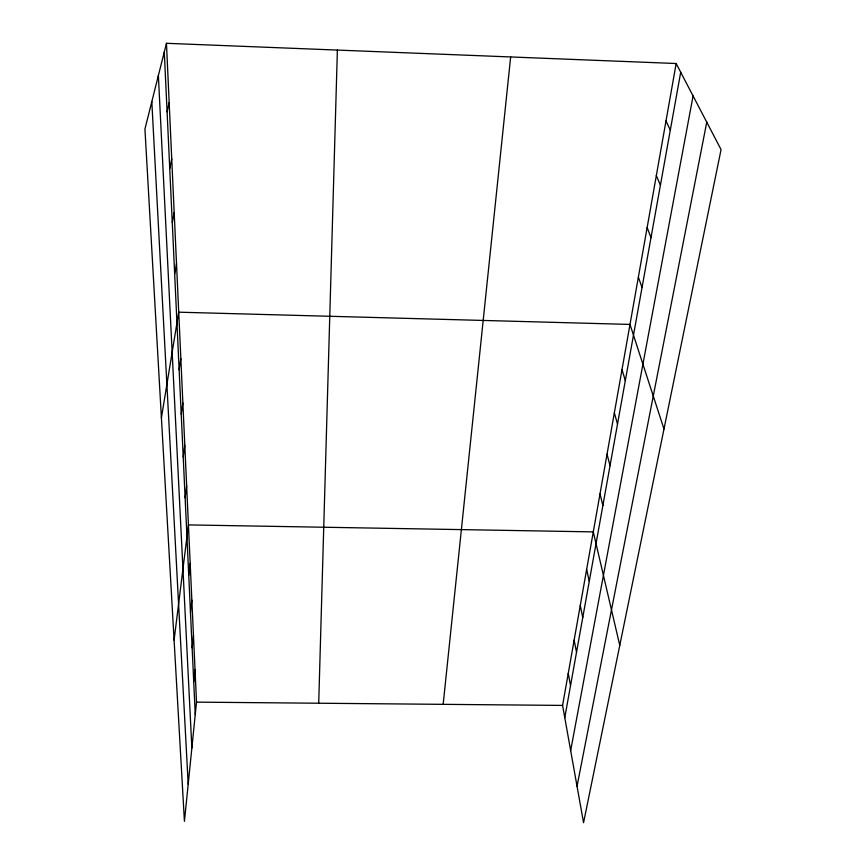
<?xml version="1.0" encoding="UTF-8"?>
<svg xmlns="http://www.w3.org/2000/svg" width="866" height="866" viewBox="0 0 866 866"><rect width="100%" height="100%" fill="white"/><g stroke="black" fill="none" stroke-linecap="round" stroke-linejoin="round"><path stroke-width="1.3" d="M318.71 703.224L337.383 50.076M166.467 43.3L196.506 702.131L184.436 821.347L144.936 129.056L166.467 43.3L676.162 63.521L721.064 149.591L583.554 822.7L562.586 705.411L676.162 63.521M193.724 681.867L195.023 669.494M443.165 704.339L510.659 56.95M192.133 647.833L193.475 635.536M190.477 612.37L191.862 600.181M188.745 575.403L190.184 563.333M174.098 640.136L188.431 524.904L593.286 531.886L619.775 645.419M185.118 497.744L186.655 485.988M183.213 456.945L184.804 445.373M181.221 414.305L182.867 402.961M179.132 369.706L180.842 358.6M161.412 417.834L178.721 312.182L629.993 324.425L663.984 428.995M174.661 274.024L176.502 263.535M564.773 717.676L680.708 72.235M570.662 750.584L693.081 95.942M172.269 222.627L174.185 212.516M577.037 786.241L706.764 122.171M169.736 168.632L171.739 158.943M167.084 111.811L169.162 102.61M196.506 702.131L562.586 705.411M666.008 120.948L670.306 130.171M656.341 175.56L660.412 185.227M647.14 227.552L651.005 237.63M638.372 277.12L642.042 287.544M622.005 369.63L625.317 380.618M614.351 412.844L617.512 424.08M607.034 454.217L610.043 465.659M600.019 493.869L602.888 505.484M586.639 569.46L589.259 581.367M580.263 605.518L582.764 617.534M574.136 640.136L576.529 652.25M568.248 673.412L570.532 685.601M151.81 101.679L188.193 784.25M158.37 75.537L191.862 747.997M164.291 51.96L195.251 714.58"/></g></svg>
